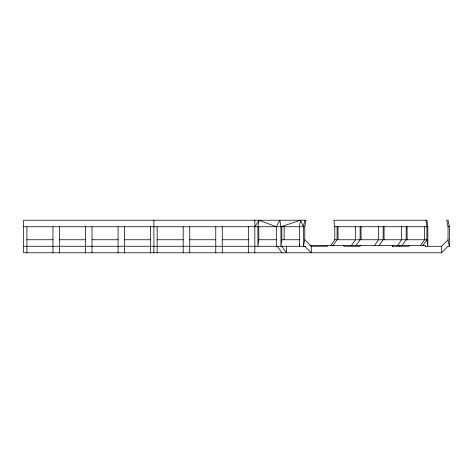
<?xml version="1.0" encoding="UTF-8"?>
<svg xmlns="http://www.w3.org/2000/svg" width="473" height="473" viewBox="0 0 473 473"><rect width="100%" height="100%" fill="white"/><g stroke="black" fill="none" stroke-linecap="round" stroke-linejoin="round"><path stroke-width="0.71" d="M299.646 244.098L299.338 246.267L299.338 226.733L300.603 220.217L280.921 226.733L280.921 246.267L281.843 239.758L281.843 226.733M276.315 246.267L276.315 226.733L259.015 220.217L257.897 226.733L257.897 246.267L258.82 239.758L258.82 226.733M449.35 246.267L448.049 239.758L448.049 226.733L446.743 220.217L448.049 220.217L449.35 226.733L449.35 246.267L448.049 246.267L441.534 252.783L23.65 252.783L23.65 220.217L306.078 220.217L304.778 226.733L304.778 239.758L303.471 246.267L303.471 226.733L304.778 220.217M276.315 226.733L279.809 220.217L280.921 226.733M254.841 226.733L259.015 220.217M330.615 245.676L334.801 239.758L334.801 226.733L333.879 220.217L426.9 220.217L427.817 226.733L427.817 246.267L426.9 239.758L426.9 226.733L425.978 220.217M332.915 245.676L337.101 239.758L337.101 226.733M351.333 245.676L355.519 239.758L355.519 226.733M355.938 245.676L360.124 239.758L360.124 226.733M374.362 245.676L378.548 239.758L378.548 226.733M378.962 245.676L383.148 239.758L383.148 226.733M397.385 245.676L401.571 239.758L401.571 226.733M401.991 245.676L406.177 239.758L406.177 226.733M420.408 245.676L424.594 239.758L424.594 226.733M422.714 245.676L426.9 239.758L334.801 239.758M425.144 246.267L441.534 246.267L448.049 239.758M23.65 226.733L304.778 226.733M334.801 226.733L427.817 226.733M448.049 226.733L449.35 226.733M26.908 239.758L52.958 239.758M59.468 239.758L85.518 239.758M92.028 239.758L118.079 239.758M124.594 239.758L150.639 239.758M157.154 239.758L183.205 239.758M189.714 239.758L215.765 239.758M222.275 239.758L248.325 239.758M258.459 239.758L276.545 239.758M281.541 239.758L299.527 239.758M309.862 245.617L425.257 245.617L425.257 246.267M23.65 246.267L305.446 246.267M310.743 246.267L327.57 246.267L327.57 245.617M392.076 246.267L408.974 246.267L408.974 245.617M304.778 239.758L311.287 246.267L311.287 252.783L304.778 246.267M281.843 246.267L286.449 252.783L286.449 246.267M277.237 246.267L281.843 252.783M300.603 220.217L303.471 226.733M441.534 246.267L441.534 252.783M407.099 226.733L407.099 239.758M399.265 245.617L399.265 246.267M392.691 245.617L392.691 246.267M384.07 226.733L384.07 239.758M361.047 226.733L361.047 239.758M360.13 245.617L360.13 246.267L343.847 246.267L343.847 245.617M338.024 226.733L338.024 239.758M284.143 226.733L284.143 239.758M254.841 220.217L254.841 252.783M248.325 226.733L248.325 252.783M222.275 226.733L222.275 252.783M215.765 226.733L215.765 252.783M189.714 226.733L189.714 252.783M183.205 226.733L183.205 252.783M157.154 226.733L157.154 252.783M153.896 220.217L153.896 252.783M150.639 226.733L150.639 252.783M124.594 226.733L124.594 252.783M118.079 226.733L118.079 252.783M92.028 226.733L92.028 252.783M85.518 226.733L85.518 252.783M59.468 226.733L59.468 252.783M52.958 226.733L52.958 252.783M26.908 226.733L26.908 252.783"/></g></svg>
